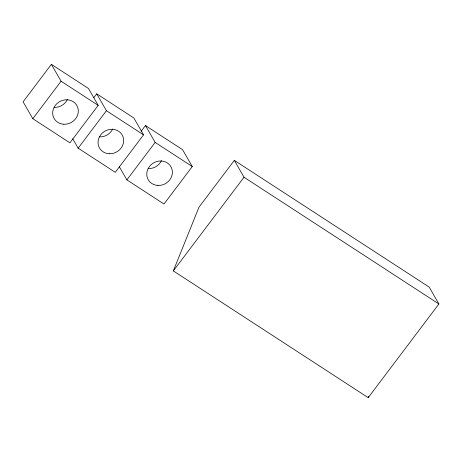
<?xml version="1.0" encoding="UTF-8"?>
<svg xmlns="http://www.w3.org/2000/svg" width="462" height="462" viewBox="0 0 462 462"><rect width="100%" height="100%" fill="white"/><g stroke="black" fill="none" stroke-linecap="round" stroke-linejoin="round"><path stroke-width="0.69" d="M173.331 270.905L198.978 207.201L234.326 160.36L429.198 287.11L438.9 303.979L368.202 397.655L173.331 270.905L244.028 177.229L234.326 160.36M368.202 397.655L368.734 396.327M51.38 64.345L23.1 101.819L32.802 118.688L69.918 142.827L98.192 105.359L88.496 88.49L51.38 64.345L61.082 81.22L98.192 105.359M32.802 118.688L61.082 81.22M93.734 97.817L96.731 93.844L133.847 117.983L143.549 134.858L115.269 172.326L78.153 148.187L72.765 138.814M78.153 148.187L106.433 110.718L96.731 93.844M141.17 131.214L145.455 125.537L182.571 149.676L192.273 166.545L163.993 204.019L126.877 179.874L119.335 166.753M126.877 179.874L155.157 142.406L145.455 125.537M244.028 177.229L438.9 303.979M106.433 110.718L143.549 134.858M155.157 142.406L192.273 166.545M67.388 99.497A13.092 11.948 -29.9 0 1 54.169 107.38M112.74 128.99A13.092 11.948 -29.9 0 1 99.521 136.879M161.463 160.684A13.092 11.948 -29.9 0 1 148.244 168.572M63.866 124.249A13.092 11.948 -29.9 0 0 77.321 106.427A13.092 11.948 -29.9 0 0 55.301 105.394A13.092 11.948 -29.9 0 0 63.866 124.249M109.223 153.748A13.092 11.948 -29.9 0 0 122.673 135.92A13.092 11.948 -29.9 0 0 100.658 134.892A13.092 11.948 -29.9 0 0 109.223 153.748M157.946 185.441A13.092 11.948 -29.9 0 0 171.396 167.614A13.092 11.948 -29.9 0 0 149.382 166.58A13.092 11.948 -29.9 0 0 157.946 185.441"/></g></svg>
